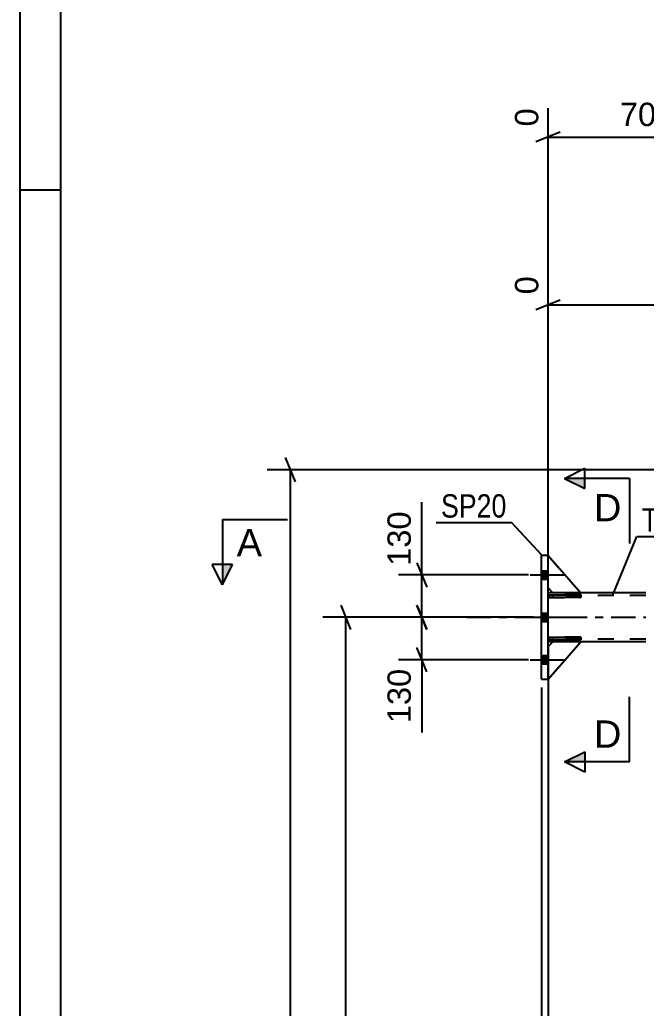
# Model space of a CAD drawing. Header units: millimetres. Extents: x -65 to 776, y -395 to 199.
# Drawn here: x -64.7 to 12.2, y -48 to 73.3 of the extents above; entities that cross this region are included whole.
import ezdxf

# ---------------------------------------------------------------- set-up
doc = ezdxf.new("R2010")
doc.units = ezdxf.units.MM
doc.linetypes.add('DXK_LINE_DOT2', pattern=[3.9198, 1.9599, -1.9599])
doc.linetypes.add('DXK_LINE_DOT3', pattern=[5.9187, 2.979, -0.9799, 0.9799, -0.9799])
doc.styles.add('Arial', font='ARIAL.TTF', dxfattribs={"height": 0.2})
doc.styles.add('Arial Narrow', font='ARIALN.TTF', dxfattribs={"height": 0.2})

# ---------------------------------------------------------------- blocks, each defined once
blk = doc.blocks.new('Unknown-318465366-1115')
at = {"color": 5, "linetype": 'Continuous'}
for p, q in [((-64.72, 199.44), (-64.72, -394.56)), ((-59.72, 194.44), (-59.72, -389.56)), ((-59.72, 52.44), (-64.72, 52.44))]:
    blk.add_line(p, q, dxfattribs=at)
blk = doc.blocks.new('Bolt-318465366-6201 - 5841')
at = {"linetype": 'Continuous'}
for points in [[(0.16, 4.68), (0.16, 5.72), (-0.64, 5.72), (-0.64, 4.68)], [(0.16, 4.68), (0.16, 5.72), (-0.64, 5.72), (-0.64, 4.68)], [(0.16, 4.68), (0.16, 5.72), (-0.64, 5.72), (-0.64, 4.68)], [(0.16, -0.52), (0.16, 0.52), (-0.64, 0.52), (-0.64, -0.52)], [(0.16, -0.52), (0.16, 0.52), (-0.64, 0.52), (-0.64, -0.52)], [(0.16, -5.72), (0.16, -4.68), (-0.64, -4.68), (-0.64, -5.72)], [(0.16, -5.72), (0.16, -4.68), (-0.64, -4.68), (-0.64, -5.72)], [(0.16, -5.72), (0.16, -4.68), (-0.64, -4.68), (-0.64, -5.72)]]:
    blk.add_hatch(color=1, dxfattribs=at).paths.add_polyline_path(points)
at = {"color": 1, "linetype": 'Continuous'}
for p, q in [((-2.04, 5.2), (2.16, 5.2)), ((-2.04, 5.2), (2.16, 5.2)), ((-2.04, 5.2), (2.16, 5.2)), ((-0.64, 5.72), (0.16, 5.72)), ((-0.64, 5.72), (0.16, 5.72)), ((-0.64, 5.72), (0.16, 5.72)), ((-0.64, 4.68), (0.16, 4.68)), ((-0.64, 4.68), (0.16, 4.68)), ((-0.64, 4.68), (0.16, 4.68)), ((-2.04, 0), (2.16, 0)), ((-2.04, 0), (2.16, 0)), ((-0.64, 0.52), (0.16, 0.52)), ((-0.64, 0.52), (0.16, 0.52)), ((-0.64, -0.52), (0.16, -0.52)), ((-0.64, -0.52), (0.16, -0.52)), ((-0.64, -4.68), (0.16, -4.68)), ((-0.64, -4.68), (0.16, -4.68)), ((-0.64, -4.68), (0.16, -4.68)), ((-2.04, -5.2), (2.16, -5.2)), ((-2.04, -5.2), (2.16, -5.2)), ((-2.04, -5.2), (2.16, -5.2)), ((-0.64, -5.72), (0.16, -5.72)), ((-0.64, -5.72), (0.16, -5.72)), ((-0.64, -5.72), (0.16, -5.72))]:
    blk.add_line(p, q, dxfattribs=at)
blk = doc.blocks.new('Part-318465366-6015 - 5841')
at = {"color": 2, "linetype": 'Continuous'}
for p, q in [((-0.64, -7.6), (-0.64, 7.6)), ((0.16, 7.6), (-0.64, 7.6)), ((0.16, -7.6), (0.16, 7.6)), ((-0.64, -7.6), (0.16, -7.6))]:
    blk.add_line(p, q, dxfattribs=at)
blk = doc.blocks.new('Part-318465366-6060 - 5841')
at = {"color": 7, "linetype": 'DXK_LINE_DOT2'}
for p, q in [((0.16, 3.6), (0.16, 7.6)), ((0.16, 7.6), (4.16, 3)), ((0.76, 3), (0.16, 3.6)), ((4.16, 3), (0.76, 3))]:
    blk.add_line(p, q, dxfattribs=at)
blk = doc.blocks.new('Part-318465366-6061 - 5841')
at = {"color": 2, "linetype": 'Continuous'}
for p, q in [((0.16, 7.6), (4.16, 3)), ((0.76, 3), (0.16, 3.6)), ((4.16, 3), (0.76, 3))]:
    blk.add_line(p, q, dxfattribs=at)
at = {"color": 7, "linetype": 'DXK_LINE_DOT2'}
blk.add_line((0.16, 3.6), (0.16, 7.6), dxfattribs=at)
blk = doc.blocks.new('Part-318465366-6062 - 5841')
at = {"color": 7, "linetype": 'DXK_LINE_DOT2'}
for p, q in [((0.76, -3), (0.16, -3.6)), ((0.16, -7.6), (4.16, -3)), ((0.16, -3.6), (0.16, -7.6)), ((4.16, -3), (0.76, -3))]:
    blk.add_line(p, q, dxfattribs=at)
blk = doc.blocks.new('Part-318465366-6063 - 5841')
at = {"color": 2, "linetype": 'Continuous'}
for p, q in [((0.76, -3), (0.16, -3.6)), ((0.16, -7.6), (4.16, -3)), ((4.16, -3), (0.76, -3))]:
    blk.add_line(p, q, dxfattribs=at)
at = {"color": 7, "linetype": 'DXK_LINE_DOT2'}
blk.add_line((0.16, -3.6), (0.16, -7.6), dxfattribs=at)
blk = doc.blocks.new('Part-318465366-6216 - 5841')
at = {"color": 2, "linetype": 'Continuous'}
for p, q in [((0.76, 3), (0.16, 3)), ((12.16, 3), (4.16, 3)), ((0.76, -3), (0.16, -3)), ((12.16, -3), (4.16, -3))]:
    blk.add_line(p, q, dxfattribs=at)
at = {"color": 7, "linetype": 'DXK_LINE_DOT2'}
for p, q in [((0.16, -3), (0.16, 3)), ((12.16, 2.68), (0.16, 2.68)), ((4.16, 3), (0.76, 3)), ((12.16, -2.68), (0.16, -2.68)), ((4.16, -3), (0.76, -3))]:
    blk.add_line(p, q, dxfattribs=at)
at = {"color": 7, "linetype": 'DXK_LINE_DOT3'}
blk.add_line((-9.84, 0), (12.16, 0), dxfattribs=at)
blk = doc.blocks.new('Part-318465366-6418 - 5841')
at = {"color": 7, "linetype": 'DXK_LINE_DOT2'}
for p, q in [((4.16, 2.76), (0.16, 2.76)), ((0.16, 2.76), (0.16, 2.44)), ((0.16, 2.44), (4.16, 2.44)), ((0.76, 2.76), (0.76, 2.44)), ((4.16, 2.44), (4.16, 2.76))]:
    blk.add_line(p, q, dxfattribs=at)
blk = doc.blocks.new('Part-318465366-6416 - 5841')
at = {"color": 2, "linetype": 'Continuous'}
for p, q in [((0.16, 2.44), (0.16, 2.76)), ((0.16, 2.76), (4.16, 2.76)), ((4.16, 2.44), (0.16, 2.44)), ((4.16, 2.76), (4.16, 2.44))]:
    blk.add_line(p, q, dxfattribs=at)
at = {"color": 7, "linetype": 'DXK_LINE_DOT2'}
blk.add_line((0.76, 2.44), (0.76, 2.76), dxfattribs=at)
blk = doc.blocks.new('Part-318465366-6417 - 5841')
at = {"color": 2, "linetype": 'Continuous'}
for p, q in [((0.16, -2.44), (4.16, -2.44)), ((0.16, -2.44), (0.16, -2.76)), ((4.16, -2.76), (0.16, -2.76)), ((4.16, -2.44), (4.16, -2.76))]:
    blk.add_line(p, q, dxfattribs=at)
at = {"color": 7, "linetype": 'DXK_LINE_DOT2'}
blk.add_line((0.76, -2.76), (0.76, -2.44), dxfattribs=at)
blk = doc.blocks.new('Part-318465366-6419 - 5841')
at = {"color": 7, "linetype": 'DXK_LINE_DOT2'}
for p, q in [((4.16, -2.44), (0.16, -2.44)), ((0.16, -2.44), (0.16, -2.76)), ((0.16, -2.76), (4.16, -2.76)), ((0.76, -2.76), (0.76, -2.44)), ((4.16, -2.76), (4.16, -2.44))]:
    blk.add_line(p, q, dxfattribs=at)
blk = doc.blocks.new('StraightDimension-318465366-7911 - 5841')
at = {"color": 7, "linetype": 'Continuous'}
for p, q in [((-15.35, 5.2), (-15.35, 14.12)), ((-15.35, 5.2), (-15.35, 14.12)), ((-15.95, 6.7), (-14.75, 3.7)), ((-2.23, 5.2), (-18.2, 5.2)), ((-15.35, 0), (-15.35, 5.2)), ((-14.75, -1.5), (-15.95, 1.5)), ((-1.64, 0), (-18.2, 0))]:
    blk.add_line(p, q, dxfattribs=at)
at = {"color": 0}
blk.add_wipeout([(-16.1, 13.6), (-20.3, 13.6), (-20.3, 5.72), (-16.1, 5.72)], dxfattribs=at)
at = {"color": 3, "style": 'Arial'}
blk.add_text('130', height=2.865, rotation=90.0002, dxfattribs=at).set_placement((-16.7, 6.32))
blk = doc.blocks.new('StraightDimension-318465366-6977 - 5841')
at = {"color": 7, "linetype": 'Continuous'}
for p, q in [((-30.87, 16.62), (-32.07, 19.62)), ((19.26, 18.12), (-34.32, 18.12)), ((-31.47, -132.6), (-31.47, 18.12))]:
    blk.add_line(p, q, dxfattribs=at)
blk = doc.blocks.new('StraightDimension-318465366-7042 - 5841')
at = {"color": 7, "linetype": 'Continuous'}
for p, q in [((0.16, -4), (0.16, -64.84)), ((29.77, -121), (29.77, -59.59)), ((1.66, -61.84), (-1.34, -63.04)), ((28.27, -63.04), (31.27, -61.84)), ((0.16, -62.44), (29.77, -62.44))]:
    blk.add_line(p, q, dxfattribs=at)
at = {"color": 0}
blk.add_wipeout([(18.9, -61.69), (18.9, -57.49), (11.03, -57.49), (11.03, -61.69)], dxfattribs=at)
at = {"color": 3, "style": 'Arial'}
blk.add_text('837', height=2.865, dxfattribs=at).set_placement((11.63, -61.09))
blk = doc.blocks.new('StraightDimension-318465366-7903 - 5841')
at = {"color": 7, "linetype": 'Continuous'}
for p, q in [((-15.95, 1.5), (-14.75, -1.5)), ((-1.64, 0), (-18.2, 0)), ((-15.35, -5.2), (-15.35, 0)), ((-14.75, -6.7), (-15.95, -3.7)), ((-2.26, -5.2), (-18.2, -5.2)), ((-15.35, -5.2), (-15.35, -14.12)), ((-15.35, -5.2), (-15.35, -14.12))]:
    blk.add_line(p, q, dxfattribs=at)
at = {"color": 0}
blk.add_wipeout([(-16.1, -5.73), (-20.3, -5.73), (-20.3, -13.6), (-16.1, -13.6)], dxfattribs=at)
at = {"color": 3, "style": 'Arial'}
blk.add_text('130', height=2.865, rotation=90.0002, dxfattribs=at).set_placement((-16.7, -13))
blk = doc.blocks.new('StraightDimension-318465366-7067 - 5841')
at = {"color": 7, "linetype": 'Continuous'}
blk.add_line((-0.64, -8.6), (-0.64, -159.46), dxfattribs=at)
blk = doc.blocks.new('StraightDimension-318465366-7937 - 5841')
at = {"color": 7, "linetype": 'Continuous'}
for p, q in [((-24.06, -1.5), (-25.26, 1.5)), ((-1.64, 0), (-27.51, 0)), ((-24.66, -125), (-24.66, 0))]:
    blk.add_line(p, q, dxfattribs=at)
blk = doc.blocks.new('StraightDimension-318465366-7725 - 5841')
at = {"color": 7, "linetype": 'Continuous'}
for p, q in [((33.5, -2), (33.5, 46.31)), ((0.16, 4), (0.16, 41.86)), ((1.66, 38.94), (-1.34, 37.74)), ((32, 37.74), (35, 38.94)), ((0.16, 38.34), (33.5, 38.34))]:
    blk.add_line(p, q, dxfattribs=at)
at = {"color": 0}
blk.add_wipeout([(20.77, 39.09), (20.77, 43.29), (12.89, 43.29), (12.89, 39.09)], dxfattribs=at)
at = {"color": 3, "style": 'Arial'}
blk.add_text('931', height=2.865, dxfattribs=at).set_placement((13.49, 39.69))
at = {"color": 0, "linetype": 'Continuous'}
for points in [[(32.9, 46.91), (28.7, 46.91), (28.7, 39.04), (32.9, 39.04)], [(-0.44, 42.46), (-4.64, 42.46), (-4.64, 39.04), (-0.44, 39.04)]]:
    blk.add_wipeout(points, dxfattribs=at)
at = {"color": 3, "linetype": 'Continuous', "style": 'Arial'}
for s, height, p in [('931', 2.865, (32.3, 39.64)), ('0', 2.87, (-1.04, 39.64))]:
    blk.add_text(s, height=height, rotation=90.0002, dxfattribs=at).set_placement(p)
blk = doc.blocks.new('StraightDimension-318465366-7277 - 5841')
at = {"color": 7, "linetype": 'Continuous'}
for p, q in [((24.46, 18.24), (24.46, 66.92)), ((0.16, 4), (0.16, 62.48)), ((1.66, 59.55), (-1.34, 58.35)), ((22.96, 58.35), (25.96, 59.55)), ((0.16, 58.95), (24.46, 58.95))]:
    blk.add_line(p, q, dxfattribs=at)
at = {"color": 0}
blk.add_wipeout([(16.25, 59.7), (16.25, 63.9), (8.37, 63.9), (8.37, 59.7)], dxfattribs=at)
at = {"color": 3, "style": 'Arial'}
blk.add_text('705', height=2.865, dxfattribs=at).set_placement((8.97, 60.3))
at = {"color": 0, "linetype": 'Continuous'}
for points in [[(23.86, 67.52), (19.66, 67.52), (19.66, 59.65), (23.86, 59.65)], [(-0.44, 63.08), (-4.64, 63.08), (-4.64, 59.65), (-0.44, 59.65)]]:
    blk.add_wipeout(points, dxfattribs=at)
at = {"color": 3, "linetype": 'Continuous', "style": 'Arial'}
for s, height, p in [('705', 2.865, (23.26, 60.25)), ('0', 2.87, (-1.04, 60.25))]:
    blk.add_text(s, height=height, rotation=90.0002, dxfattribs=at).set_placement(p)
blk = doc.blocks.new('SectionMark-318465366-7968 - 5841')
at = {"linetype": 'Continuous'}
blk.add_hatch(color=6, dxfattribs=at).paths.add_polyline_path([(-39.83, 6.5), (-38.58, 6.5), (-39.83, 4)])
at = {"color": 6, "linetype": 'Continuous'}
for p, q in [((-39.83, 12), (-31.83, 12)), ((-39.83, 12), (-39.83, 4)), ((-39.83, 4), (-41.08, 6.5)), ((-38.58, 6.5), (-41.08, 6.5)), ((-39.83, 4), (-38.58, 6.5))]:
    blk.add_line(p, q, dxfattribs=at)
at = {"color": 0, "linetype": 'Continuous'}
blk.add_wipeout([(-34.97, 7.5), (-34.97, 11), (-38.08, 11), (-38.08, 7.5)], dxfattribs=at)
at = {"color": 3, "linetype": 'Continuous', "style": 'Arial'}
blk.add_text('A', height=3.34, dxfattribs=at).set_placement((-38.08, 7.5))
blk = doc.blocks.new('SectionMark-318465366-7964 - 5841')
at = {"linetype": 'Continuous'}
for points in [[(4.66, 17.04), (4.66, 15.79), (2.16, 17.04)], [(4.66, -16.5), (4.66, -17.75), (2.16, -17.75)]]:
    blk.add_hatch(color=6, dxfattribs=at).paths.add_polyline_path(points)
at = {"color": 6, "linetype": 'Continuous'}
for p, q in [((2.16, 17.04), (4.66, 18.29)), ((4.66, 15.79), (4.66, 18.29)), ((10.16, 17.04), (2.16, 17.04)), ((2.16, 17.04), (4.66, 15.79)), ((10.16, 17.04), (10.16, 9.04)), ((10.16, -17.75), (10.16, -9.75)), ((2.16, -17.75), (4.66, -16.5)), ((4.66, -16.5), (4.66, -19)), ((10.16, -17.75), (2.16, -17.75)), ((4.66, -19), (2.16, -17.75))]:
    blk.add_line(p, q, dxfattribs=at)
at = {"color": 0, "linetype": 'Continuous'}
for points in [[(9.16, 11.79), (9.16, 15.29), (5.79, 15.29), (5.79, 11.79)], [(9.16, -16), (9.16, -12.5), (5.79, -12.5), (5.79, -16)]]:
    blk.add_wipeout(points, dxfattribs=at)
at = {"color": 3, "linetype": 'Continuous', "style": 'Arial'}
for p in [(5.79, 11.79), (5.79, -16)]:
    blk.add_text('D', height=3.34, dxfattribs=at).set_placement(p)
blk = doc.blocks.new('Mark-318465366-6011 - 5841')
at = {"color": 0}
blk.add_wipeout([(-4.95, 12.24), (-4.95, 15.24), (-12.99, 15.24), (-12.99, 12.24)], dxfattribs=at)
blk.add_wipeout([(-4.95, 12.24), (-4.95, 15.24), (-12.99, 15.24), (-12.99, 12.24)], dxfattribs=at)
at = {"color": 30, "linetype": 'Continuous'}
for p in [(-13.59, 11.64), (-0.56, 7.58)]:
    blk.add_line(p, (-4.35, 11.64), dxfattribs=at)
at = {"color": 3, "style": 'Arial Narrow'}
blk.add_text('SP20', height=2.863, dxfattribs=at).set_placement((-12.99, 12.24))
blk = doc.blocks.new('Mark-318465366-6212 - 5841')
at = {"color": 0}
blk.add_wipeout([(21.53, 10.53), (21.53, 13.53), (11.66, 13.53), (11.66, 10.53)], dxfattribs=at)
blk.add_wipeout([(21.53, 10.53), (21.53, 13.53), (11.66, 13.53), (11.66, 10.53)], dxfattribs=at)
at = {"color": 30, "linetype": 'Continuous'}
for p, q in [((8.05, 2.63), (11.06, 9.93)), ((11.06, 9.93), (22.13, 9.93))]:
    blk.add_line(p, q, dxfattribs=at)
at = {"color": 3, "style": 'Arial Narrow'}
blk.add_text('TR543', height=2.863, dxfattribs=at).set_placement((11.66, 10.53))

msp = doc.modelspace()

# ---------------------------------------------------------------- block references
for name in ['Unknown-318465366-1115', 'Part-318465366-6015 - 5841', 'Part-318465366-6060 - 5841', 'Part-318465366-6061 - 5841', 'Bolt-318465366-6201 - 5841', 'Part-318465366-6216 - 5841', 'Part-318465366-6418 - 5841', 'Part-318465366-6416 - 5841', 'Part-318465366-6417 - 5841', 'Part-318465366-6419 - 5841', 'Part-318465366-6062 - 5841', 'Part-318465366-6063 - 5841']:
    msp.add_blockref(name, (0, 0))

# ---------------------------------------------------------------- next in the draw order: block references
msp.add_blockref('StraightDimension-318465366-7911 - 5841', (0, 0))

# ---------------------------------------------------------------- next in the draw order: block references
msp.add_blockref('StraightDimension-318465366-6977 - 5841', (0, 0))

# ---------------------------------------------------------------- next in the draw order: block references
msp.add_blockref('StraightDimension-318465366-7042 - 5841', (0, 0))

# ---------------------------------------------------------------- next in the draw order: block references
msp.add_blockref('StraightDimension-318465366-7903 - 5841', (0, 0))

# ---------------------------------------------------------------- next in the draw order: block references
msp.add_blockref('StraightDimension-318465366-7067 - 5841', (0, 0))

# ---------------------------------------------------------------- next in the draw order: block references
msp.add_blockref('StraightDimension-318465366-7937 - 5841', (0, 0))

# ---------------------------------------------------------------- next in the draw order: block references
msp.add_blockref('StraightDimension-318465366-7725 - 5841', (0, 0))

# ---------------------------------------------------------------- next in the draw order: block references
msp.add_blockref('StraightDimension-318465366-7277 - 5841', (0, 0))

# ---------------------------------------------------------------- next in the draw order: block references
msp.add_blockref('SectionMark-318465366-7968 - 5841', (0, 0))

# ---------------------------------------------------------------- next in the draw order: block references
for name in ['SectionMark-318465366-7964 - 5841', 'Mark-318465366-6011 - 5841']:
    msp.add_blockref(name, (0, 0))

# ---------------------------------------------------------------- next in the draw order: block references
msp.add_blockref('Mark-318465366-6212 - 5841', (0, 0))

doc.saveas('drawing.dxf')
